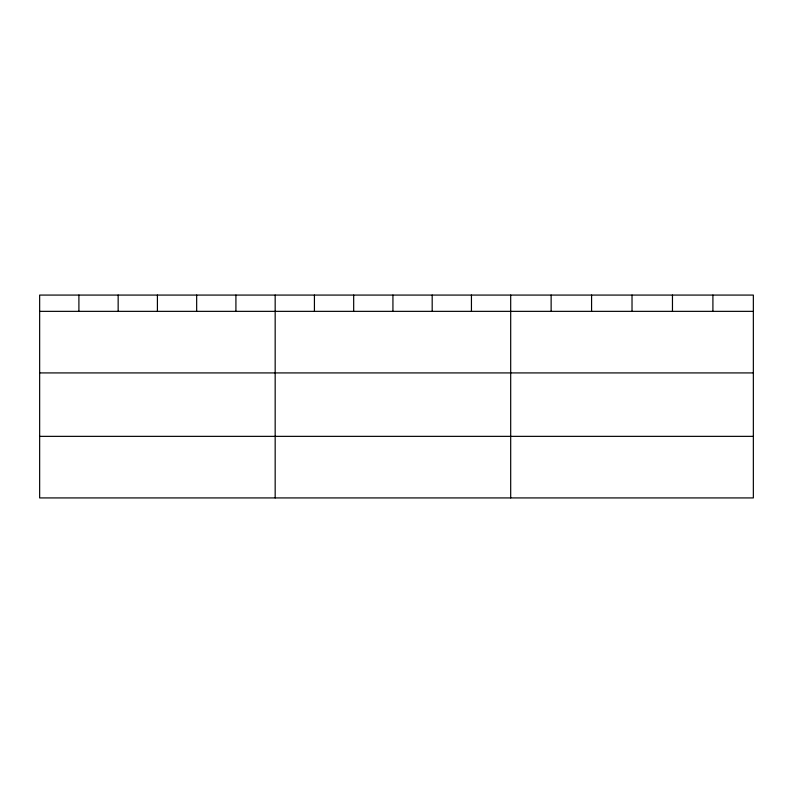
<?xml version="1.0" encoding="UTF-8"?>
<svg xmlns="http://www.w3.org/2000/svg" width="793" height="793" viewBox="0 0 793 793"><rect width="100%" height="100%" fill="white"/><g stroke="black" fill="none" stroke-linecap="round" stroke-linejoin="round"><path stroke-width="1.19" d="M753.35 311.352L753.35 497.925L39.65 497.925L39.65 295.075L753.35 295.075L753.35 311.352L39.65 311.352M39.65 372.918L753.35 372.918M39.65 436.358L753.35 436.358M712.907 295.075L712.907 311.352M672.464 295.075L672.464 311.352M632.021 295.075L632.021 311.352M591.578 295.075L591.578 311.352M551.135 295.075L551.135 311.352M510.692 295.075L510.692 497.925M471.439 295.075L471.439 311.352M432.185 295.075L432.185 311.352M392.931 295.075L392.931 311.352M353.678 295.075L353.678 311.352M314.424 295.075L314.424 311.352M275.171 295.075L275.171 497.925M235.917 295.075L235.917 311.352M196.664 295.075L196.664 311.352M157.411 295.075L157.411 311.352M118.157 295.075L118.157 311.352M78.903 295.075L78.903 311.352"/></g></svg>
